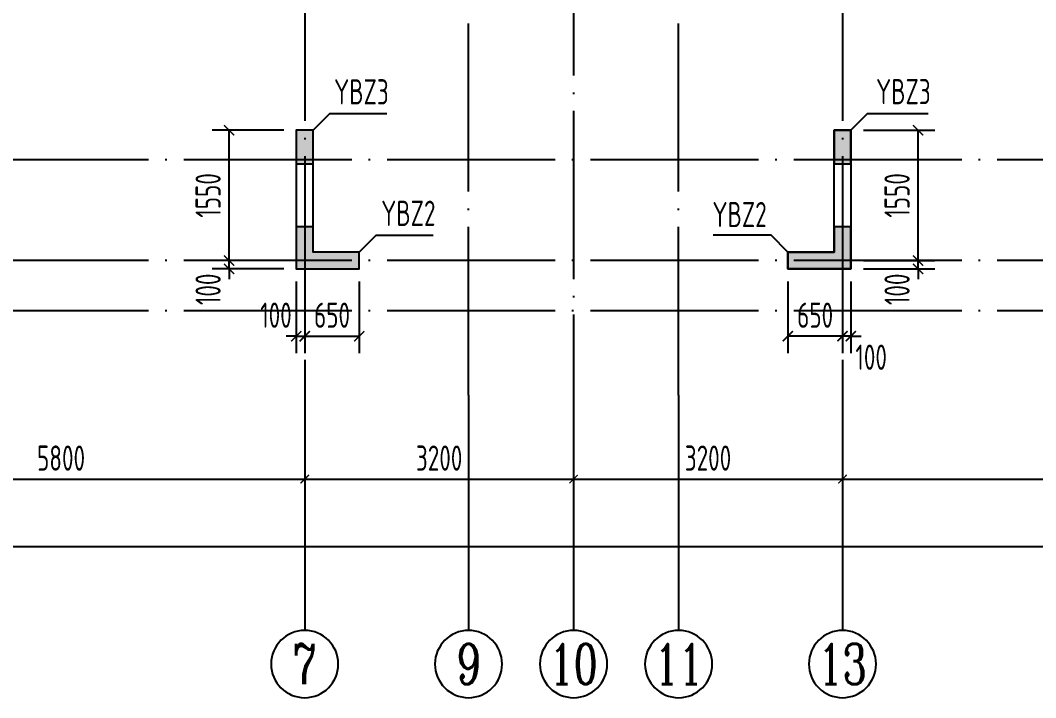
# Model space of a CAD drawing. Extents: x -668857 to 185752, y -270966 to 286822.
# Drawn here: x -311338 to -299253, y 58991 to 67049 of the extents above; entities that cross this region are included whole.
import ezdxf
from ezdxf.enums import TextEntityAlignment as Align

# ---------------------------------------------------------------- set-up
doc = ezdxf.new("R2010")
doc.units = 0
doc.header["$LTSCALE"] = 1000
doc.linetypes.add('DOTE', pattern=[2.42, 2, -0.2, 0.02, -0.2])
doc.layers.get('0').update_dxf_attribs({"linetype": 'CONTINUOUS'})
doc.layers.get('DEFPOINTS').update_dxf_attribs({"linetype": 'CONTINUOUS'})
for name, color, linetype in [('A-AXIS', 1, 'CONTINUOUS'), ('A-DOTE', 10, 'DOTE'), ('AXIS_NUM', 7, 'CONTINUOUS'), ('S-Q墙实线', 6, 'CONTINUOUS'), ('S-Q墙标注', 3, 'CONTINUOUS'), ('S-X详图填充', 252, 'CONTINUOUS'), ('S-X详图实线', 4, 'CONTINUOUS'), ('S-Y一般标注', 3, 'CONTINUOUS'), ('S-Z柱编号', 6, 'CONTINUOUS')]:
    doc.layers.add(name, color=color, linetype=linetype)
doc.styles.add('TSSD_Axis', font='complex.shx', dxfattribs={"width": 0.7, "bigfont": 'hztxt.shx'})
doc.styles.add('TSSD_DIMENSION', font='Tssdeng.shx', dxfattribs={"width": 0.7, "bigfont": 'tssdchn.shx'})
doc.styles.add('TSSD_REIN', font='tssdeng.shx', dxfattribs={"width": 0.7, "height": 300, "bigfont": 'tssdchn.shx'})
doc.styles.add('结构文字', font='zstxt.shx', dxfattribs={"width": 0.7, "bigfont": 'zshz.shx'})
doc.dimstyles.new('STRUCK', dxfattribs={"dimtxt": 400, "dimasz": 121, "dimexe": 200, "dimexo": 150, "dimgap": 115, "dimtad": 1, "dimdec": 0, "dimdsep": 46, "dimtxsty": '结构文字', "dimblk": 'ARCHTICK', "dimcen": 400, "dimclrd": 3, "dimclre": 3, "dimclrt": 7, "dimadec": 0, "dimazin": 0, "dimtfac": 1, "dimtdec": 0, "dimtix": 1, "dimtmove": 2, "dimatfit": 3, "dimldrblk": '_DIMX', "dimfxl": 1, "dimtolj": 1, "dimtzin": 0, "dimarcsym": 0})
doc.dimstyles.new('TSSD_100_100', dxfattribs={"dimtxt": 300, "dimasz": 100, "dimexe": 100, "dimexo": 250, "dimgap": 100, "dimtad": 1, "dimdec": 0, "dimzin": 0, "dimdsep": 46, "dimtxsty": 'TSSD_DIMENSION', "dimblk": 'ARCHTICK', "dimcen": 0, "dimdle": 100, "dimclrt": 7, "dimadec": 0, "dimazin": 0, "dimtfac": 1, "dimtdec": 0, "dimtix": 1, "dimtmove": 2, "dimatfit": 3, "dimldrblk": 'ARCHTICK', "dimfxl": 1, "dimtolj": 1, "dimtzin": 0, "dimarcsym": 0})

# ---------------------------------------------------------------- blocks, each defined once
blk = doc.blocks.new('_ArchTick')
at = {"color": 0, "linetype": 'ByBlock', "const_width": 0.15}
blk.add_lwpolyline([(-0.5, -0.5), (0.5, 0.5)], dxfattribs=at)
blk = doc.blocks.new('*D194')
at = {"layer": 'DEFPOINTS', "color": 0, "transparency": 16777216}
for p in [(8100, 3600), (13900, 3600), (13900, 2600)]:
    blk.add_point(p, dxfattribs=at)
at = {"layer": 'S-Y一般标注', "color": 0, "lineweight": -2, "transparency": 16777216}
for p, q in [((8100, 3350), (8100, 2500)), ((13900, 3350), (13900, 2500)), ((8000, 2600), (14000, 2600))]:
    blk.add_line(p, q, dxfattribs=at)
at = {"layer": 'S-Y一般标注', "color": 0, "lineweight": -2, "transparency": 16777216, "xscale": 100, "yscale": 100, "zscale": 100, "rotation": 180}
blk.add_blockref('_ArchTick', (8100, 2600), dxfattribs=at)
at = {"layer": 'S-Y一般标注', "color": 0, "lineweight": -2, "transparency": 16777216, "xscale": 100, "yscale": 100, "zscale": 100}
blk.add_blockref('_ArchTick', (13900, 2600), dxfattribs=at)
at = {"layer": 'S-Y一般标注', "color": 7, "transparency": 16777216, "insert": (11000, 2850), "char_height": 300, "attachment_point": 5, "style": 'TSSD_DIMENSION'}
blk.add_mtext('\\A1;5800', dxfattribs=at)
blk = doc.blocks.new('ts_axno')
at = {"color": 0, "linetype": 'ByBlock', "lineweight": -2}
blk.add_circle((0, 0), 0.5, dxfattribs=at)
at = {"color": 0, "linetype": 'ByBlock', "lineweight": -2, "style": 'TSSD_Axis', "width": 0.7}
blk.add_attdef('A', text='', height=0.6, dxfattribs=at).set_placement((0, 0), align=Align.MIDDLE_CENTER)
blk = doc.blocks.new('*D195')
at = {"layer": 'DEFPOINTS', "color": 0, "transparency": 16777216}
for p in [(17100, 3600), (20300, 3600), (20300, 2600)]:
    blk.add_point(p, dxfattribs=at)
at = {"layer": 'S-Y一般标注', "color": 0, "lineweight": -2, "transparency": 16777216}
for p, q in [((17100, 3350), (17100, 2500)), ((20300, 3350), (20300, 2500)), ((17000, 2600), (20400, 2600))]:
    blk.add_line(p, q, dxfattribs=at)
at = {"layer": 'S-Y一般标注', "color": 0, "lineweight": -2, "transparency": 16777216, "xscale": 100, "yscale": 100, "zscale": 100, "rotation": 180}
blk.add_blockref('_ArchTick', (17100, 2600), dxfattribs=at)
at = {"layer": 'S-Y一般标注', "color": 0, "lineweight": -2, "transparency": 16777216, "xscale": 100, "yscale": 100, "zscale": 100}
blk.add_blockref('_ArchTick', (20300, 2600), dxfattribs=at)
at = {"layer": 'S-Y一般标注', "color": 7, "transparency": 16777216, "insert": (18700, 2850), "char_height": 300, "attachment_point": 5, "style": 'TSSD_DIMENSION'}
blk.add_mtext('\\A1;3200', dxfattribs=at)
blk = doc.blocks.new('*D196')
at = {"layer": 'DEFPOINTS', "color": 0, "transparency": 16777216}
for p in [(20300, 3600), (26100, 3600), (26100, 2600)]:
    blk.add_point(p, dxfattribs=at)
at = {"layer": 'S-Y一般标注', "color": 0, "lineweight": -2, "transparency": 16777216}
for p, q in [((20300, 3350), (20300, 2500)), ((26100, 3350), (26100, 2500)), ((20200, 2600), (26200, 2600))]:
    blk.add_line(p, q, dxfattribs=at)
at = {"layer": 'S-Y一般标注', "color": 0, "lineweight": -2, "transparency": 16777216, "xscale": 100, "yscale": 100, "zscale": 100, "rotation": 180}
blk.add_blockref('_ArchTick', (20300, 2600), dxfattribs=at)
at = {"layer": 'S-Y一般标注', "color": 0, "lineweight": -2, "transparency": 16777216, "xscale": 100, "yscale": 100, "zscale": 100}
blk.add_blockref('_ArchTick', (26100, 2600), dxfattribs=at)
at = {"layer": 'S-Y一般标注', "color": 7, "transparency": 16777216, "insert": (23200, 2850), "char_height": 300, "attachment_point": 5, "style": 'TSSD_DIMENSION'}
blk.add_mtext('\\A1;5800', dxfattribs=at)
blk = doc.blocks.new('*D202')
at = {"layer": 'DEFPOINTS', "color": 0, "transparency": 16777216}
for p in [(4600, 3600), (54600, 3600), (54600, 1800)]:
    blk.add_point(p, dxfattribs=at)
at = {"layer": 'S-Y一般标注', "color": 0, "lineweight": -2, "transparency": 16777216}
for p, q in [((4600, 3350), (4600, 1700)), ((54600, 3350), (54600, 1700)), ((4500, 1800), (54700, 1800))]:
    blk.add_line(p, q, dxfattribs=at)
at = {"layer": 'S-Y一般标注', "color": 0, "lineweight": -2, "transparency": 16777216, "xscale": 100, "yscale": 100, "zscale": 100, "rotation": 180}
blk.add_blockref('_ArchTick', (4600, 1800), dxfattribs=at)
at = {"layer": 'S-Y一般标注', "color": 0, "lineweight": -2, "transparency": 16777216, "xscale": 100, "yscale": 100, "zscale": 100}
blk.add_blockref('_ArchTick', (54600, 1800), dxfattribs=at)
at = {"layer": 'S-Y一般标注', "color": 7, "transparency": 16777216, "insert": (29600, 2050), "char_height": 300, "attachment_point": 5, "style": 'TSSD_DIMENSION'}
blk.add_mtext('\\A1;50000', dxfattribs=at)
blk = doc.blocks.new('*D203')
at = {"layer": 'DEFPOINTS', "color": 0, "transparency": 16777216}
for p in [(13900, 3600), (17100, 3600), (17100, 2600)]:
    blk.add_point(p, dxfattribs=at)
at = {"layer": 'S-Y一般标注', "color": 0, "lineweight": -2, "transparency": 16777216}
for p, q in [((13900, 3350), (13900, 2500)), ((17100, 3350), (17100, 2500)), ((13800, 2600), (17200, 2600))]:
    blk.add_line(p, q, dxfattribs=at)
at = {"layer": 'S-Y一般标注', "color": 0, "lineweight": -2, "transparency": 16777216, "xscale": 100, "yscale": 100, "zscale": 100, "rotation": 180}
blk.add_blockref('_ArchTick', (13900, 2600), dxfattribs=at)
at = {"layer": 'S-Y一般标注', "color": 0, "lineweight": -2, "transparency": 16777216, "xscale": 100, "yscale": 100, "zscale": 100}
blk.add_blockref('_ArchTick', (17100, 2600), dxfattribs=at)
at = {"layer": 'S-Y一般标注', "color": 7, "transparency": 16777216, "insert": (15500, 2850), "char_height": 300, "attachment_point": 5, "style": 'TSSD_DIMENSION'}
blk.add_mtext('\\A1;3200', dxfattribs=at)
blk = doc.blocks.new('*D3009')
at = {"layer": 'DEFPOINTS', "color": 0, "transparency": 16777216}
for p in [(-308853, 64191), (-308053, 64191), (-308053, 64091)]:
    blk.add_point(p, dxfattribs=at)
at = {"layer": 'S-Q墙标注', "color": 3, "lineweight": -2, "transparency": 16777216}
for p, q in [((-308853, 64191), (-308853, 64312)), ((-308203, 64191), (-309053, 64191)), ((-308853, 64091), (-308853, 64191)), ((-308203, 64091), (-309053, 64091)), ((-308853, 64091), (-308853, 63970))]:
    blk.add_line(p, q, dxfattribs=at)
at = {"layer": 'S-Q墙标注', "color": 3, "lineweight": -2, "transparency": 16777216, "xscale": 121, "yscale": 121, "zscale": 121}
for p, rotation in [((-308853, 64191), 270), ((-308853, 64091), 90)]:
    blk.add_blockref('_ArchTick', p, dxfattribs=dict(at, rotation=rotation))
at = {"layer": 'S-Q墙标注', "color": 7, "transparency": 16777216, "insert": (-309103, 63849), "char_height": 300, "attachment_point": 5, "rotation": 90, "style": 'TSSD_REIN'}
blk.add_mtext('\\A1;100', dxfattribs=at)
blk = doc.blocks.new('_DIMX')
blk.add_line((-150, 0), (150, 0))
at = {"const_width": 50}
blk.add_lwpolyline([(-70, -70), (70, 70)], dxfattribs=at)
blk = doc.blocks.new('*D3010')
at = {"layer": 'DEFPOINTS', "color": 0, "transparency": 16777216}
for p in [(-308853, 65741), (-308053, 65741), (-308053, 64191)]:
    blk.add_point(p, dxfattribs=at)
at = {"layer": 'S-Q墙标注', "color": 3, "lineweight": -2, "transparency": 16777216}
for p, q in [((-308203, 65741), (-309053, 65741)), ((-308853, 64191), (-308853, 65741)), ((-308203, 64191), (-309053, 64191))]:
    blk.add_line(p, q, dxfattribs=at)
at = {"layer": 'S-Q墙标注', "color": 3, "lineweight": -2, "transparency": 16777216, "xscale": 121, "yscale": 121, "zscale": 121}
for p, rotation in [((-308853, 65741), 90), ((-308853, 64191), 270)]:
    blk.add_blockref('_ArchTick', p, dxfattribs=dict(at, rotation=rotation))
at = {"layer": 'S-Q墙标注', "color": 7, "transparency": 16777216, "insert": (-309103, 64966), "char_height": 300, "attachment_point": 5, "rotation": 90, "style": 'TSSD_REIN'}
blk.add_mtext('\\A1;1550', dxfattribs=at)
blk = doc.blocks.new('*D3011')
at = {"layer": 'DEFPOINTS', "color": 0, "transparency": 16777216}
for p in [(-308053, 64091), (-307953, 64091), (-307953, 63291)]:
    blk.add_point(p, dxfattribs=at)
at = {"layer": 'S-Q墙标注', "color": 3, "lineweight": -2, "transparency": 16777216}
for p, q in [((-308053, 63941), (-308053, 63091)), ((-307953, 63941), (-307953, 63091)), ((-308053, 63291), (-308174, 63291)), ((-308053, 63291), (-307953, 63291)), ((-307953, 63291), (-307832, 63291))]:
    blk.add_line(p, q, dxfattribs=at)
at = {"layer": 'S-Q墙标注', "color": 3, "lineweight": -2, "transparency": 16777216, "xscale": 121, "yscale": 121, "zscale": 121}
blk.add_blockref('_ArchTick', (-308053, 63291), dxfattribs=at)
at = {"layer": 'S-Q墙标注', "color": 3, "lineweight": -2, "transparency": 16777216, "xscale": 121, "yscale": 121, "zscale": 121, "rotation": 180}
blk.add_blockref('_ArchTick', (-307953, 63291), dxfattribs=at)
at = {"layer": 'S-Q墙标注', "color": 7, "transparency": 16777216, "insert": (-308295, 63541), "char_height": 300, "attachment_point": 5, "style": 'TSSD_REIN'}
blk.add_mtext('\\A1;100', dxfattribs=at)
blk = doc.blocks.new('*D3012')
at = {"layer": 'DEFPOINTS', "color": 0, "transparency": 16777216}
for p in [(-307953, 64091), (-307303, 64091), (-307303, 63291)]:
    blk.add_point(p, dxfattribs=at)
at = {"layer": 'S-Q墙标注', "color": 3, "lineweight": -2, "transparency": 16777216}
for p, q in [((-307953, 63941), (-307953, 63091)), ((-307303, 63941), (-307303, 63091)), ((-307953, 63291), (-307303, 63291))]:
    blk.add_line(p, q, dxfattribs=at)
at = {"layer": 'S-Q墙标注', "color": 3, "lineweight": -2, "transparency": 16777216, "xscale": 121, "yscale": 121, "zscale": 121, "rotation": 180}
blk.add_blockref('_ArchTick', (-307953, 63291), dxfattribs=at)
at = {"layer": 'S-Q墙标注', "color": 3, "lineweight": -2, "transparency": 16777216, "xscale": 121, "yscale": 121, "zscale": 121}
blk.add_blockref('_ArchTick', (-307303, 63291), dxfattribs=at)
at = {"layer": 'S-Q墙标注', "color": 7, "transparency": 16777216, "insert": (-307628, 63541), "char_height": 300, "attachment_point": 5, "style": 'TSSD_REIN'}
blk.add_mtext('\\A1;650', dxfattribs=at)
blk = doc.blocks.new('*D3042')
at = {"layer": 'DEFPOINTS', "color": 0, "transparency": 16777216}
for p in [(-301453, 64191), (-300653, 64191), (-301453, 64091)]:
    blk.add_point(p, dxfattribs=at)
at = {"layer": 'S-Q墙标注', "color": 3, "lineweight": -2, "transparency": 16777216}
for p, q in [((-300653, 64191), (-300653, 64312)), ((-301303, 64191), (-300453, 64191)), ((-300653, 64091), (-300653, 64191)), ((-301303, 64091), (-300453, 64091)), ((-300653, 64091), (-300653, 63970))]:
    blk.add_line(p, q, dxfattribs=at)
at = {"layer": 'S-Q墙标注', "color": 3, "lineweight": -2, "transparency": 16777216, "xscale": 121, "yscale": 121, "zscale": 121}
for p, rotation in [((-300653, 64191), 270), ((-300653, 64091), 90)]:
    blk.add_blockref('_ArchTick', p, dxfattribs=dict(at, rotation=rotation))
at = {"layer": 'S-Q墙标注', "color": 7, "transparency": 16777216, "insert": (-300903, 63849), "char_height": 300, "attachment_point": 5, "rotation": 90, "style": 'TSSD_REIN'}
blk.add_mtext('\\A1;100', dxfattribs=at)
blk = doc.blocks.new('*D3043')
at = {"layer": 'DEFPOINTS', "color": 0, "transparency": 16777216}
for p in [(-301453, 65741), (-300653, 65741), (-301453, 64191)]:
    blk.add_point(p, dxfattribs=at)
at = {"layer": 'S-Q墙标注', "color": 3, "lineweight": -2, "transparency": 16777216}
for p, q in [((-301303, 65741), (-300453, 65741)), ((-300653, 64191), (-300653, 65741)), ((-301303, 64191), (-300453, 64191))]:
    blk.add_line(p, q, dxfattribs=at)
at = {"layer": 'S-Q墙标注', "color": 3, "lineweight": -2, "transparency": 16777216, "xscale": 121, "yscale": 121, "zscale": 121}
for p, rotation in [((-300653, 65741), 90), ((-300653, 64191), 270)]:
    blk.add_blockref('_ArchTick', p, dxfattribs=dict(at, rotation=rotation))
at = {"layer": 'S-Q墙标注', "color": 7, "transparency": 16777216, "insert": (-300903, 64966), "char_height": 300, "attachment_point": 5, "rotation": 90, "style": 'TSSD_REIN'}
blk.add_mtext('\\A1;1550', dxfattribs=at)
blk = doc.blocks.new('*D3044')
at = {"layer": 'DEFPOINTS', "color": 0, "transparency": 16777216}
for p in [(-301553, 64091), (-301453, 64091), (-301553, 63291)]:
    blk.add_point(p, dxfattribs=at)
at = {"layer": 'S-Q墙标注', "color": 3, "lineweight": -2, "transparency": 16777216}
for p, q in [((-301553, 63941), (-301553, 63091)), ((-301453, 63941), (-301453, 63091)), ((-301553, 63291), (-301674, 63291)), ((-301453, 63291), (-301553, 63291)), ((-301453, 63291), (-301332, 63291))]:
    blk.add_line(p, q, dxfattribs=at)
at = {"layer": 'S-Q墙标注', "color": 3, "lineweight": -2, "transparency": 16777216, "xscale": 121, "yscale": 121, "zscale": 121}
blk.add_blockref('_ArchTick', (-301553, 63291), dxfattribs=at)
at = {"layer": 'S-Q墙标注', "color": 3, "lineweight": -2, "transparency": 16777216, "xscale": 121, "yscale": 121, "zscale": 121, "rotation": 180}
blk.add_blockref('_ArchTick', (-301453, 63291), dxfattribs=at)
at = {"layer": 'S-Q墙标注', "color": 7, "transparency": 16777216, "insert": (-301211, 63041), "char_height": 300, "attachment_point": 5, "style": 'TSSD_REIN'}
blk.add_mtext('\\A1;100', dxfattribs=at)
blk = doc.blocks.new('*D3045')
at = {"layer": 'DEFPOINTS', "color": 0, "transparency": 16777216}
for p in [(-302203, 64091), (-301553, 64091), (-302203, 63291)]:
    blk.add_point(p, dxfattribs=at)
at = {"layer": 'S-Q墙标注', "color": 3, "lineweight": -2, "transparency": 16777216}
for p, q in [((-302203, 63941), (-302203, 63091)), ((-301553, 63941), (-301553, 63091)), ((-301553, 63291), (-302203, 63291))]:
    blk.add_line(p, q, dxfattribs=at)
at = {"layer": 'S-Q墙标注', "color": 3, "lineweight": -2, "transparency": 16777216, "xscale": 121, "yscale": 121, "zscale": 121, "rotation": 180}
blk.add_blockref('_ArchTick', (-302203, 63291), dxfattribs=at)
at = {"layer": 'S-Q墙标注', "color": 3, "lineweight": -2, "transparency": 16777216, "xscale": 121, "yscale": 121, "zscale": 121}
blk.add_blockref('_ArchTick', (-301553, 63291), dxfattribs=at)
at = {"layer": 'S-Q墙标注', "color": 7, "transparency": 16777216, "insert": (-301878, 63541), "char_height": 300, "attachment_point": 5, "style": 'TSSD_REIN'}
blk.add_mtext('\\A1;650', dxfattribs=at)
blk = doc.blocks.new('20210726.16395156')
at = {"layer": 'A-AXIS'}
for p, q in [((13900, 3600), (13900, 800)), ((15850, 3600), (15850, 800)), ((17100, 3600), (17100, 800)), ((18350, 3600.1), (18350, 800.1)), ((20300, 3600), (20300, 800))]:
    blk.add_line(p, q, dxfattribs=at)
at = {"layer": 'A-DOTE'}
for p, q in [((13900.2, 13700), (13900, 3600)), ((20299.8, 13700), (20300, 3600)), ((15850, 3600), (15850, 11500)), ((18350, 3600.1), (18350, 11500)), ((17100, 9400), (17100, 3600)), ((55600, 6400), (3600, 6400)), ((55600, 5200), (3600, 5200)), ((55600, 4600), (3600, 4600))]:
    blk.add_line(p, q, dxfattribs=at)
at = {"layer": 'A-AXIS'}
ref = blk.add_blockref('ts_axno', (13900, 400), dxfattribs=dict(at, xscale=-800, yscale=800, zscale=800, rotation=180))
ref.add_attrib('5', '7', dxfattribs={"layer": 'AXIS_NUM', "height": 480, "style": 'TSSD_Axis', "width": 0.7}).set_placement((13900, 400), align=Align.MIDDLE_CENTER)
ref = blk.add_blockref('ts_axno', (15850, 400), dxfattribs=dict(at, xscale=-800, yscale=800, zscale=800, rotation=180))
ref.add_attrib('5', '9', dxfattribs={"layer": 'AXIS_NUM', "height": 480, "style": 'TSSD_Axis', "width": 0.7}).set_placement((15850, 400), align=Align.MIDDLE_CENTER)
ref = blk.add_blockref('ts_axno', (17100, 400), dxfattribs=dict(at, xscale=-800, yscale=800, zscale=800, rotation=180))
ref.add_attrib('8', '10', dxfattribs={"layer": 'AXIS_NUM', "height": 480, "style": 'TSSD_Axis', "width": 0.7}).set_placement((17100, 400), align=Align.MIDDLE_CENTER)
ref = blk.add_blockref('ts_axno', (18350, 400.1), dxfattribs=dict(at, xscale=-800, yscale=800, zscale=800, rotation=180))
ref.add_attrib('5', '11', dxfattribs={"layer": 'AXIS_NUM', "height": 480, "style": 'TSSD_Axis', "width": 0.7}).set_placement((18350, 400.1), align=Align.MIDDLE_CENTER)
ref = blk.add_blockref('ts_axno', (20300, 400), dxfattribs=dict(at, xscale=-800, yscale=800, zscale=800, rotation=180))
ref.add_attrib('8', '13', dxfattribs={"layer": 'AXIS_NUM', "height": 480, "style": 'TSSD_Axis', "width": 0.7}).set_placement((20300, 400), align=Align.MIDDLE_CENTER)
at = {"layer": 'S-Y一般标注'}
for base, p1, p2, picture, middle in [((54600, 1800), (4600, 3600), (54600, 3600), '*D202', (29600, 2050)), ((13900, 2600), (8100, 3600), (13900, 3600), '*D194', (11000, 2850)), ((17100, 2600), (13900, 3600), (17100, 3600), '*D203', (15500, 2850)), ((20300, 2600), (17100, 3600), (20300, 3600), '*D195', (18700, 2850)), ((26100, 2600), (20300, 3600), (26100, 3600), '*D196', (23200, 2850))]:
    dim = blk.add_linear_dim(base=base, p1=p1, p2=p2, dimstyle='TSSD_100_100', dxfattribs=at)
    dim.commit()
    dim.dimension.update_dxf_attribs({"geometry": picture, "text_midpoint": middle})

msp = doc.modelspace()

# ---------------------------------------------------------------- hatches: boundary and pattern name
at = {"layer": 'S-X详图填充'}
h = msp.add_hatch(color=256, dxfattribs=at)
h.dxf.hatch_style = 1
h.paths.add_polyline_path([(-308053.02, 65341.19), (-307853.02, 65341.19), (-307853.02, 65741.19), (-308053.02, 65741.19)])
h = msp.add_hatch(color=256, dxfattribs=at)
h.dxf.hatch_style = 1
h.paths.add_polyline_path([(-301653.06, 65341.19), (-301453.06, 65341.19), (-301453.06, 65741.19), (-301653.06, 65741.19)])
h = msp.add_hatch(color=256, dxfattribs=at)
h.dxf.hatch_style = 1
h.paths.add_polyline_path([(-307853.02, 64591.19), (-308053.02, 64591.19), (-308053.02, 64091.19), (-307303.03, 64091.19), (-307303.03, 64291.19), (-307853.02, 64291.19)])
h = msp.add_hatch(color=256, dxfattribs=at)
h.dxf.hatch_style = 1
h.paths.add_polyline_path([(-301453.06, 64591.19), (-301653.06, 64591.19), (-301653.06, 64291.19), (-302203.05, 64291.19), (-302203.05, 64091.19), (-301453.06, 64091.19)])

# ---------------------------------------------------------------- linework, layer by layer
at = {"layer": 'S-Q墙实线'}
for points in [[(-308053.02, 64091.19), (-307303.03, 64091.19), (-307303.03, 64291.19), (-307853.02, 64291.19), (-307853.02, 65741.19), (-308053.02, 65741.19)], [(-301453.06, 64091.19), (-302203.05, 64091.19), (-302203.05, 64291.19), (-301653.06, 64291.19), (-301653.06, 65391.2), (-301653.06, 65741.19), (-301453.06, 65741.19), (-301453.06, 65391.2)]]:
    msp.add_lwpolyline(points, close=True, dxfattribs=at)
at = {"layer": 'S-X详图实线'}
for points in [[(-308053.02, 65341.19), (-307853.02, 65341.19), (-307853.02, 65741.19), (-308053.02, 65741.19), (-308053.02, 65341.19)], [(-301653.06, 65341.19), (-301453.06, 65341.19), (-301453.06, 65741.19), (-301653.06, 65741.19), (-301653.06, 65341.19)], [(-307853.02, 64591.19), (-308053.02, 64591.19), (-308053.02, 64091.19), (-307303.03, 64091.19), (-307303.03, 64291.19), (-307853.02, 64291.19), (-307853.02, 64591.19)], [(-301453.06, 64591.19), (-301653.06, 64591.19), (-301653.06, 64291.19), (-302203.05, 64291.19), (-302203.05, 64091.19), (-301453.06, 64091.19), (-301453.06, 64591.19)]]:
    msp.add_lwpolyline(points, close=True, dxfattribs=at)
at = {"layer": 'S-Z柱编号', "color": 7}
for points in [[(-307853.02, 65741.19), (-307653.02, 65941.19), (-306974.41, 65941.19)], [(-301453.06, 65741.19), (-301253.06, 65941.19), (-300533.86, 65941.19)], [(-307303.03, 64291.19), (-307103.03, 64491.19), (-306425.17, 64491.19)], [(-302203.05, 64291.19), (-302403.05, 64491.19), (-303092.36, 64491.19)]]:
    msp.add_lwpolyline(points, dxfattribs=at)

# ---------------------------------------------------------------- block references
at = {"layer": 'A-DOTE'}
msp.add_blockref('20210726.16395156', (-321853.03, 58991.15), dxfattribs=at)

# ---------------------------------------------------------------- texts
at = {"layer": 'S-Z柱编号', "color": 7, "style": 'TSSD_REIN', "width": 0.7}
for s, p in [('YBZ3', (-307603.18, 65957.95)), ('YBZ3', (-301153.06, 65960.7)), ('YBZ2', (-307042.8, 64513.59)), ('YBZ2', (-303100.74, 64498.25))]:
    msp.add_text(s, height=300, dxfattribs=at).set_placement(p, align=Align.BOTTOM_LEFT)

# ---------------------------------------------------------------- dimensions: what is measured, and where the dimension line sits
at = {"layer": 'S-Q墙标注'}
for base, p1, p2, angle, picture, middle in [((-308853.02, 65741.19), (-308053.02, 64191.2), (-308053.02, 65741.19), 90, '*D3010', (-309103.02, 64966.2)), ((-300653.04, 65741.19), (-301453.04, 64191.2), (-301453.04, 65741.19), 90, '*D3043', (-300903.04, 64966.2)), ((-302203.03, 63291.19), (-301553.06, 64091.19), (-302203.03, 64091.19), 180, '*D3045', (-301878.04, 63541.19))]:
    dim = msp.add_linear_dim(base=base, p1=p1, p2=p2, angle=angle, dimstyle='STRUCK', override={"dimtxt": 300, "dimgap": 100, "dimtxsty": 'TSSD_REIN'}, dxfattribs=at)
    dim.commit()
    dim.dimension.update_dxf_attribs({"geometry": picture, "text_midpoint": middle})
for base, p1, p2, angle, picture, middle in [((-308853.02, 64191.2), (-308053.02, 64091.19), (-308053.02, 64191.2), 90, '*D3009', (-309103.02, 63849.27)), ((-300653.04, 64191.2), (-301453.04, 64091.19), (-301453.04, 64191.2), 90, '*D3042', (-300903.04, 63849.27)), ((-301553.06, 63291.19), (-301453.04, 64091.19), (-301553.06, 64091.19), 180, '*D3044', (-301211.12, 63041.19))]:
    dim = msp.add_linear_dim(base=base, p1=p1, p2=p2, angle=angle, dimstyle='STRUCK', override={"dimtxt": 300, "dimgap": 100, "dimtxsty": 'TSSD_REIN'}, dxfattribs=at)
    dim.commit()
    dim.dimension.update_dxf_attribs({"geometry": picture, "text_midpoint": middle, "dimtype": 160})
dim = msp.add_linear_dim(base=(-307952.99, 63291.19), p1=(-308053.02, 64091.19), p2=(-307952.99, 64091.19), dimstyle='STRUCK', override={"dimtxt": 300, "dimgap": 100, "dimtxsty": 'TSSD_REIN'}, dxfattribs=at)
dim.commit()
dim.dimension.update_dxf_attribs({"geometry": '*D3011', "text_midpoint": (-308294.94, 63541.19), "dimtype": 160})
dim = msp.add_linear_dim(base=(-307303.03, 63291.19), p1=(-307952.99, 64091.19), p2=(-307303.03, 64091.19), dimstyle='STRUCK', override={"dimtxt": 300, "dimgap": 100, "dimtxsty": 'TSSD_REIN'}, dxfattribs=at)
dim.commit()
dim.dimension.update_dxf_attribs({"geometry": '*D3012', "text_midpoint": (-307628.01, 63541.19)})

doc.saveas('drawing.dxf')
